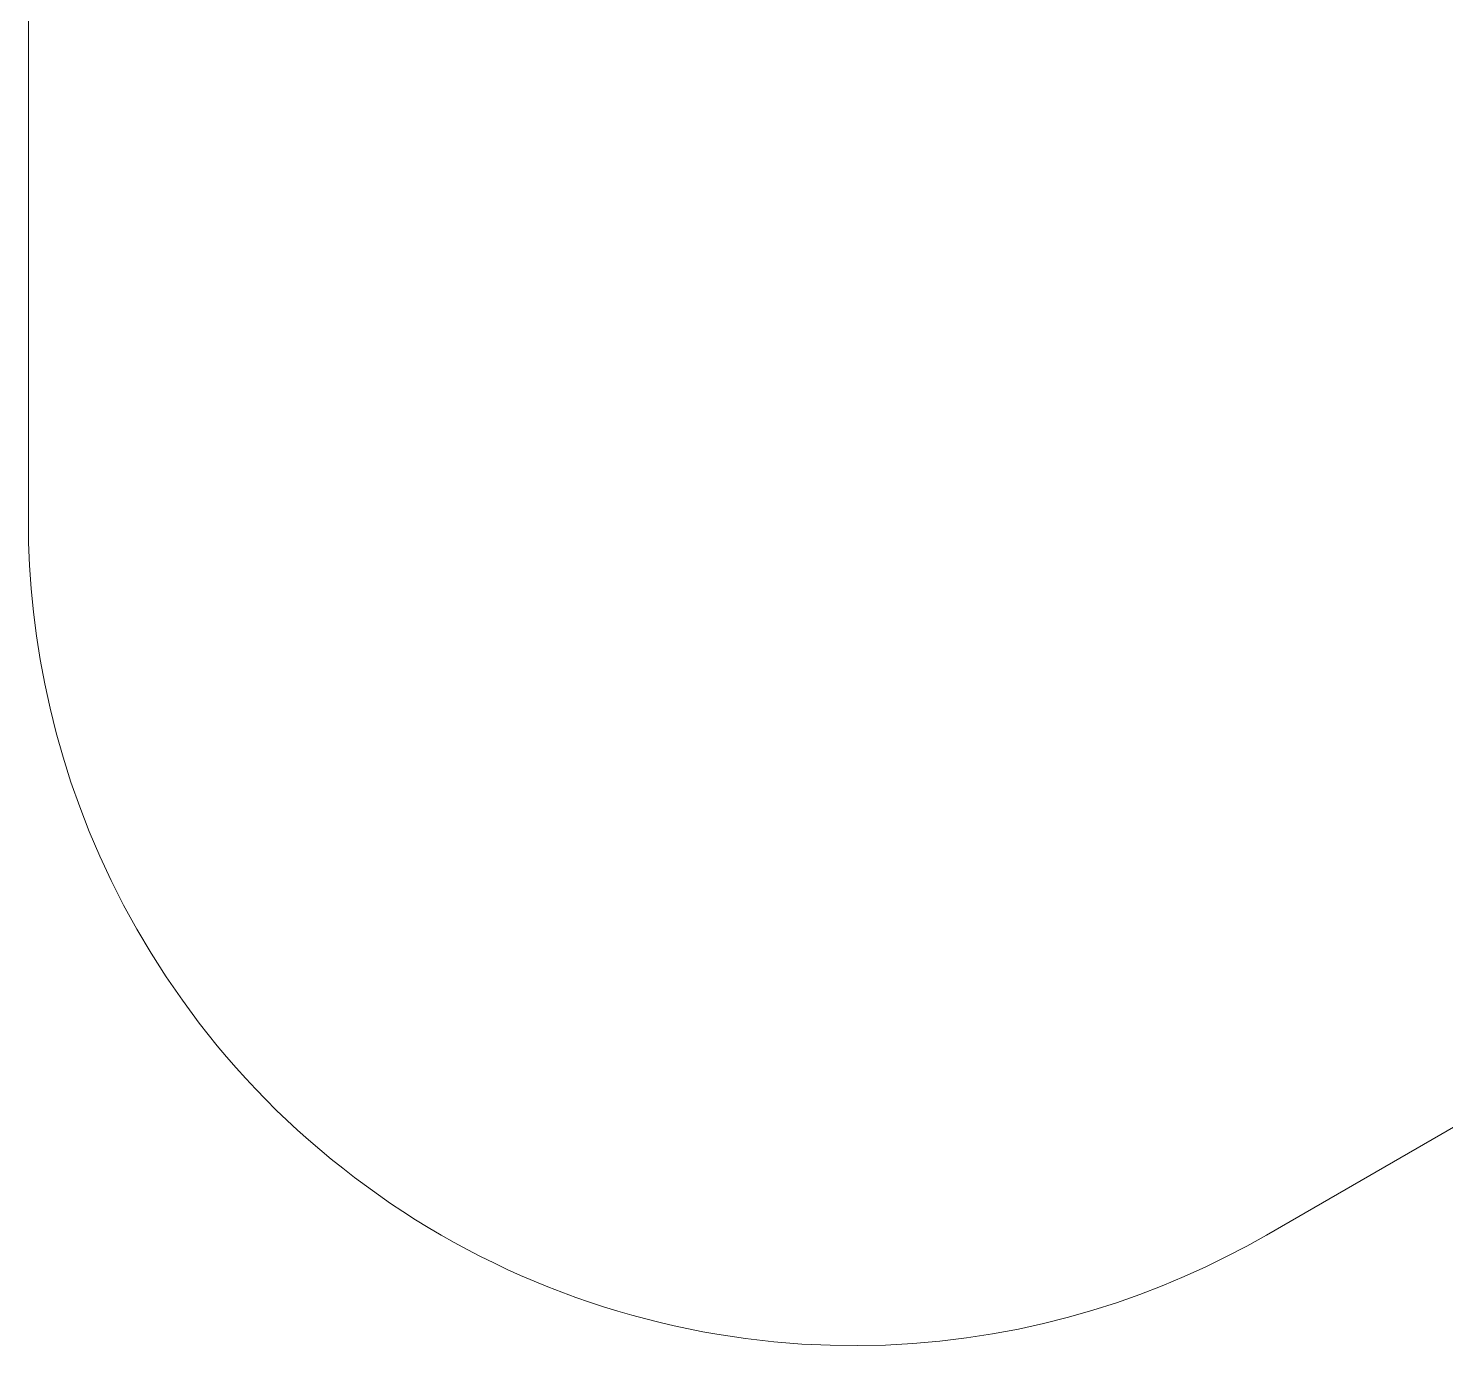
# Model space of a CAD drawing. Header units: millimetres. Extents: x 17516 to 18184, y 29403 to 29876.
# Drawn here: x 17694.71 to 17708.45, y 29609.52 to 29622.29 of the extents above; entities that cross this region are included whole.
import ezdxf

# ---------------------------------------------------------------- set-up
doc = ezdxf.new("R2010")
doc.units = ezdxf.units.MM
doc.layers.add('layer 1', color=7, linetype='Continuous')

msp = doc.modelspace()

# ---------------------------------------------------------------- linework, layer by layer
at = {"layer": 'layer 1', "lineweight": 9}
for points in [[(17799.289, 29664.046), (17799.289, 29664.046), (17706.712, 29610.596), (17706.712, 29610.596)], [(17694.712, 29617.525), (17694.712, 29617.525), (17694.712, 29631.829), (17694.712, 29631.829)]]:
    msp.add_open_spline(points, degree=3, dxfattribs=at)
msp.add_open_spline([(17706.712, 29610.596), (17706.712, 29610.596), (17706.522, 29610.49), (17706.522, 29610.49), (17706.522, 29610.49), (17706.522, 29610.49), (17706.325, 29610.387), (17706.325, 29610.387), (17706.325, 29610.387), (17706.325, 29610.387), (17706.123, 29610.288), (17706.123, 29610.288), (17706.123, 29610.288), (17706.123, 29610.288), (17705.915, 29610.194), (17705.915, 29610.194), (17705.915, 29610.194), (17705.915, 29610.194), (17705.702, 29610.104), (17705.702, 29610.104), (17705.702, 29610.104), (17705.702, 29610.104), (17705.483, 29610.02), (17705.483, 29610.02), (17705.483, 29610.02), (17705.483, 29610.02), (17705.258, 29609.941), (17705.258, 29609.941), (17705.258, 29609.941), (17705.258, 29609.941), (17705.028, 29609.867), (17705.028, 29609.867), (17705.028, 29609.867), (17705.028, 29609.867), (17704.793, 29609.8), (17704.793, 29609.8), (17704.793, 29609.8), (17704.793, 29609.8), (17704.552, 29609.739), (17704.552, 29609.739), (17704.552, 29609.739), (17704.552, 29609.739), (17704.307, 29609.685), (17704.307, 29609.685), (17704.307, 29609.685), (17704.307, 29609.685), (17704.058, 29609.639), (17704.058, 29609.639), (17704.058, 29609.639), (17704.058, 29609.639), (17703.804, 29609.599), (17703.804, 29609.599), (17703.804, 29609.599), (17703.804, 29609.599), (17703.546, 29609.568), (17703.546, 29609.568), (17703.546, 29609.568), (17703.546, 29609.568), (17703.284, 29609.545), (17703.284, 29609.545), (17703.284, 29609.545), (17703.284, 29609.545), (17703.02, 29609.531), (17703.02, 29609.531), (17703.02, 29609.531), (17703.02, 29609.531), (17702.752, 29609.525), (17702.752, 29609.525), (17702.752, 29609.525), (17702.752, 29609.525), (17702.482, 29609.528), (17702.482, 29609.528), (17702.482, 29609.528), (17702.482, 29609.528), (17702.21, 29609.54), (17702.21, 29609.54), (17702.21, 29609.54), (17702.21, 29609.54), (17701.936, 29609.562), (17701.936, 29609.562), (17701.936, 29609.562), (17701.936, 29609.562), (17701.661, 29609.594), (17701.661, 29609.594), (17701.661, 29609.594), (17701.661, 29609.594), (17701.385, 29609.635), (17701.385, 29609.635), (17701.385, 29609.635), (17701.385, 29609.635), (17701.248, 29609.66), (17701.248, 29609.66), (17701.248, 29609.66), (17701.248, 29609.66), (17701.11, 29609.687), (17701.11, 29609.687), (17701.11, 29609.687), (17701.11, 29609.687), (17700.972, 29609.716), (17700.972, 29609.716), (17700.972, 29609.716), (17700.972, 29609.716), (17700.834, 29609.748), (17700.834, 29609.748), (17700.834, 29609.748), (17700.834, 29609.748), (17700.697, 29609.783), (17700.697, 29609.783), (17700.697, 29609.783), (17700.697, 29609.783), (17700.56, 29609.819), (17700.56, 29609.819), (17700.56, 29609.819), (17700.56, 29609.819), (17700.424, 29609.859), (17700.424, 29609.859), (17700.424, 29609.859), (17700.424, 29609.859), (17700.287, 29609.901), (17700.287, 29609.901), (17700.287, 29609.901), (17700.287, 29609.901), (17700.152, 29609.945), (17700.152, 29609.945), (17700.152, 29609.945), (17700.152, 29609.945), (17700.017, 29609.992), (17700.017, 29609.992), (17700.017, 29609.992), (17700.017, 29609.992), (17699.882, 29610.042), (17699.882, 29610.042), (17699.882, 29610.042), (17699.882, 29610.042), (17699.748, 29610.094), (17699.748, 29610.094), (17699.748, 29610.094), (17699.748, 29610.094), (17699.615, 29610.148), (17699.615, 29610.148), (17699.615, 29610.148), (17699.615, 29610.148), (17699.483, 29610.205), (17699.483, 29610.205), (17699.483, 29610.205), (17699.483, 29610.205), (17699.352, 29610.264), (17699.352, 29610.264), (17699.352, 29610.264), (17699.352, 29610.264), (17699.222, 29610.326), (17699.222, 29610.326), (17699.222, 29610.326), (17699.222, 29610.326), (17699.093, 29610.39), (17699.093, 29610.39), (17699.093, 29610.39), (17699.093, 29610.39), (17698.965, 29610.457), (17698.965, 29610.457), (17698.965, 29610.457), (17698.965, 29610.457), (17698.838, 29610.525), (17698.838, 29610.525), (17698.838, 29610.525), (17698.838, 29610.525), (17698.712, 29610.596), (17698.712, 29610.596), (17698.712, 29610.596), (17698.712, 29610.596), (17698.588, 29610.67), (17698.588, 29610.67), (17698.588, 29610.67), (17698.588, 29610.67), (17698.465, 29610.745), (17698.465, 29610.745), (17698.465, 29610.745), (17698.465, 29610.745), (17698.343, 29610.823), (17698.343, 29610.823), (17698.343, 29610.823), (17698.343, 29610.823), (17698.223, 29610.903), (17698.223, 29610.903), (17698.223, 29610.903), (17698.223, 29610.903), (17698.105, 29610.985), (17698.105, 29610.985), (17698.105, 29610.985), (17698.105, 29610.985), (17697.988, 29611.069), (17697.988, 29611.069), (17697.988, 29611.069), (17697.988, 29611.069), (17697.872, 29611.155), (17697.872, 29611.155), (17697.872, 29611.155), (17697.872, 29611.155), (17697.759, 29611.243), (17697.759, 29611.243), (17697.759, 29611.243), (17697.759, 29611.243), (17697.647, 29611.332), (17697.647, 29611.332), (17697.647, 29611.332), (17697.647, 29611.332), (17697.537, 29611.424), (17697.537, 29611.424), (17697.537, 29611.424), (17697.537, 29611.424), (17697.428, 29611.518), (17697.428, 29611.518), (17697.428, 29611.518), (17697.428, 29611.518), (17697.322, 29611.613), (17697.322, 29611.613), (17697.322, 29611.613), (17697.322, 29611.613), (17697.218, 29611.71), (17697.218, 29611.71), (17697.218, 29611.71), (17697.218, 29611.71), (17697.115, 29611.808), (17697.115, 29611.808), (17697.115, 29611.808), (17697.115, 29611.808), (17697.015, 29611.909), (17697.015, 29611.909), (17697.015, 29611.909), (17697.015, 29611.909), (17696.916, 29612.01), (17696.916, 29612.01), (17696.916, 29612.01), (17696.916, 29612.01), (17696.82, 29612.114), (17696.82, 29612.114), (17696.82, 29612.114), (17696.82, 29612.114), (17696.725, 29612.218), (17696.725, 29612.218), (17696.725, 29612.218), (17696.725, 29612.218), (17696.633, 29612.324), (17696.633, 29612.324), (17696.633, 29612.324), (17696.633, 29612.324), (17696.543, 29612.431), (17696.543, 29612.431), (17696.543, 29612.431), (17696.543, 29612.431), (17696.369, 29612.649), (17696.369, 29612.649), (17696.369, 29612.649), (17696.369, 29612.649), (17696.205, 29612.871), (17696.205, 29612.871), (17696.205, 29612.871), (17696.205, 29612.871), (17696.049, 29613.098), (17696.049, 29613.098), (17696.049, 29613.098), (17696.049, 29613.098), (17695.902, 29613.327), (17695.902, 29613.327), (17695.902, 29613.327), (17695.902, 29613.327), (17695.764, 29613.559), (17695.764, 29613.559), (17695.764, 29613.559), (17695.764, 29613.559), (17695.635, 29613.794), (17695.635, 29613.794), (17695.635, 29613.794), (17695.635, 29613.794), (17695.515, 29614.031), (17695.515, 29614.031), (17695.515, 29614.031), (17695.515, 29614.031), (17695.405, 29614.269), (17695.405, 29614.269), (17695.405, 29614.269), (17695.405, 29614.269), (17695.303, 29614.508), (17695.303, 29614.508), (17695.303, 29614.508), (17695.303, 29614.508), (17695.21, 29614.747), (17695.21, 29614.747), (17695.21, 29614.747), (17695.21, 29614.747), (17695.125, 29614.986), (17695.125, 29614.986), (17695.125, 29614.986), (17695.125, 29614.986), (17695.05, 29615.226), (17695.05, 29615.226), (17695.05, 29615.226), (17695.05, 29615.226), (17694.982, 29615.464), (17694.982, 29615.464), (17694.982, 29615.464), (17694.982, 29615.464), (17694.923, 29615.701), (17694.923, 29615.701), (17694.923, 29615.701), (17694.923, 29615.701), (17694.871, 29615.937), (17694.871, 29615.937), (17694.871, 29615.937), (17694.871, 29615.937), (17694.827, 29616.172), (17694.827, 29616.172), (17694.827, 29616.172), (17694.827, 29616.172), (17694.791, 29616.404), (17694.791, 29616.404), (17694.791, 29616.404), (17694.791, 29616.404), (17694.762, 29616.633), (17694.762, 29616.633), (17694.762, 29616.633), (17694.762, 29616.633), (17694.74, 29616.861), (17694.74, 29616.861), (17694.74, 29616.861), (17694.74, 29616.861), (17694.724, 29617.085), (17694.724, 29617.085), (17694.724, 29617.085), (17694.724, 29617.085), (17694.715, 29617.306), (17694.715, 29617.306), (17694.715, 29617.306), (17694.715, 29617.306), (17694.712, 29617.525), (17694.712, 29617.525)], degree=3, knots=[0, 0, 0, 0, 0.011765, 0.011765, 0.011765, 0.011765, 0.023529, 0.023529, 0.023529, 0.023529, 0.035294, 0.035294, 0.035294, 0.035294, 0.047059, 0.047059, 0.047059, 0.047059, 0.058824, 0.058824, 0.058824, 0.058824, 0.070588, 0.070588, 0.070588, 0.070588, 0.082353, 0.082353, 0.082353, 0.082353, 0.094118, 0.094118, 0.094118, 0.094118, 0.105882, 0.105882, 0.105882, 0.105882, 0.117647, 0.117647, 0.117647, 0.117647, 0.129412, 0.129412, 0.129412, 0.129412, 0.141176, 0.141176, 0.141176, 0.141176, 0.152941, 0.152941, 0.152941, 0.152941, 0.164706, 0.164706, 0.164706, 0.164706, 0.176471, 0.176471, 0.176471, 0.176471, 0.188235, 0.188235, 0.188235, 0.188235, 0.2, 0.2, 0.2, 0.2, 0.211765, 0.211765, 0.211765, 0.211765, 0.223529, 0.223529, 0.223529, 0.223529, 0.235294, 0.235294, 0.235294, 0.235294, 0.247059, 0.247059, 0.247059, 0.247059, 0.258824, 0.258824, 0.258824, 0.258824, 0.270588, 0.270588, 0.270588, 0.270588, 0.282353, 0.282353, 0.282353, 0.282353, 0.294118, 0.294118, 0.294118, 0.294118, 0.305882, 0.305882, 0.305882, 0.305882, 0.317647, 0.317647, 0.317647, 0.317647, 0.329412, 0.329412, 0.329412, 0.329412, 0.341176, 0.341176, 0.341176, 0.341176, 0.352941, 0.352941, 0.352941, 0.352941, 0.364706, 0.364706, 0.364706, 0.364706, 0.376471, 0.376471, 0.376471, 0.376471, 0.388235, 0.388235, 0.388235, 0.388235, 0.4, 0.4, 0.4, 0.4, 0.411765, 0.411765, 0.411765, 0.411765, 0.423529, 0.423529, 0.423529, 0.423529, 0.435294, 0.435294, 0.435294, 0.435294, 0.447059, 0.447059, 0.447059, 0.447059, 0.458824, 0.458824, 0.458824, 0.458824, 0.470588, 0.470588, 0.470588, 0.470588, 0.482353, 0.482353, 0.482353, 0.482353, 0.494118, 0.494118, 0.494118, 0.494118, 0.505882, 0.505882, 0.505882, 0.505882, 0.517647, 0.517647, 0.517647, 0.517647, 0.529412, 0.529412, 0.529412, 0.529412, 0.541176, 0.541176, 0.541176, 0.541176, 0.552941, 0.552941, 0.552941, 0.552941, 0.564706, 0.564706, 0.564706, 0.564706, 0.576471, 0.576471, 0.576471, 0.576471, 0.588235, 0.588235, 0.588235, 0.588235, 0.6, 0.6, 0.6, 0.6, 0.611765, 0.611765, 0.611765, 0.611765, 0.623529, 0.623529, 0.623529, 0.623529, 0.635294, 0.635294, 0.635294, 0.635294, 0.647059, 0.647059, 0.647059, 0.647059, 0.658824, 0.658824, 0.658824, 0.658824, 0.670588, 0.670588, 0.670588, 0.670588, 0.682353, 0.682353, 0.682353, 0.682353, 0.694118, 0.694118, 0.694118, 0.694118, 0.705882, 0.705882, 0.705882, 0.705882, 0.717647, 0.717647, 0.717647, 0.717647, 0.729412, 0.729412, 0.729412, 0.729412, 0.741176, 0.741176, 0.741176, 0.741176, 0.752941, 0.752941, 0.752941, 0.752941, 0.764706, 0.764706, 0.764706, 0.764706, 0.776471, 0.776471, 0.776471, 0.776471, 0.788235, 0.788235, 0.788235, 0.788235, 0.8, 0.8, 0.8, 0.8, 0.811765, 0.811765, 0.811765, 0.811765, 0.823529, 0.823529, 0.823529, 0.823529, 0.835294, 0.835294, 0.835294, 0.835294, 0.847059, 0.847059, 0.847059, 0.847059, 0.858824, 0.858824, 0.858824, 0.858824, 0.870588, 0.870588, 0.870588, 0.870588, 0.882353, 0.882353, 0.882353, 0.882353, 0.894118, 0.894118, 0.894118, 0.894118, 0.905882, 0.905882, 0.905882, 0.905882, 0.917647, 0.917647, 0.917647, 0.917647, 0.929412, 0.929412, 0.929412, 0.929412, 0.941176, 0.941176, 0.941176, 0.941176, 0.952941, 0.952941, 0.952941, 0.952941, 0.964706, 0.964706, 0.964706, 0.964706, 0.976471, 0.976471, 0.976471, 0.976471, 1, 1, 1, 1], dxfattribs=at)

doc.saveas('drawing.dxf')
